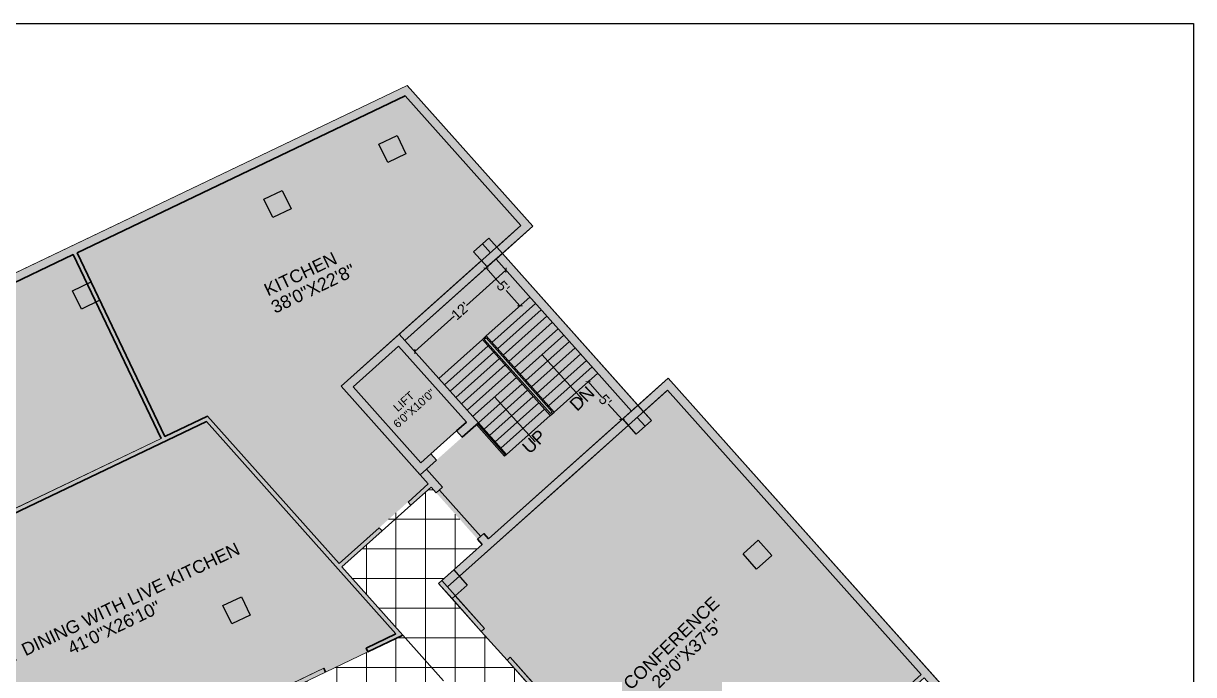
# Model space of a CAD drawing. Header units: inches. Extents: x -13956017 to 293115509, y -946740 to -305538.
# Drawn here: x 1211946 to 1213325, y -916241 to -915474 of the extents above; entities that cross this region are included whole.
import ezdxf

# ---------------------------------------------------------------- set-up
doc = ezdxf.new("R2010")
doc.units = ezdxf.units.IN
doc.header["$LTSCALE"] = 6
doc.header["$PDMODE"] = 2
for name, color, linetype, lineweight in [('column', 240, 'Continuous', 25), ('floor hatch', 135, 'Continuous', 13), ('W', 250, 'Continuous', 5), ('wall', 7, 'Continuous', 30), ('wall high', 7, 'Continuous', 30)]:
    doc.layers.add(name, color=color, linetype=linetype, lineweight=lineweight)
for name, color, linetype in [('DIM', 7, 'Continuous'), ('TW', 5, 'Continuous'), ('WAL', 7, 'Continuous')]:
    doc.layers.add(name, color=color, linetype=linetype)
doc.styles.add('ARI', font='arial.ttf')
doc.linetypes.add('ZIGZAG', pattern='A,0.0001,-0.2,[131,ltypeshp.shx,S=0.2,R=0,X=-0.2,Y=0],-0.4,[131,ltypeshp.shx,S=0.2,R=180,X=0.2,Y=0],-0.2', length=0.8001)
doc.dimstyles.new('Copy(2) of AA', dxfattribs={"dimtxt": 12, "dimasz": 4, "dimexe": 0.18, "dimexo": 0, "dimgap": 0.09, "dimtad": 0, "dimdec": 0, "dimzin": 0, "dimdsep": 46, "dimlunit": 3, "dimtxsty": 'ARI', "dimblk": 'OBLIQUE', "dimcen": 0.09, "dimclrd": 7, "dimclre": 7, "dimclrt": 7, "dimadec": 0, "dimazin": 0, "dimtfac": 1, "dimtdec": 0, "dimtofl": 0, "dimtmove": 0, "dimatfit": 3, "dimfxl": 1, "dimtolj": 1, "dimtzin": 0, "dimlwd": 5, "dimlwe": 5, "dimarcsym": 0})

# ---------------------------------------------------------------- blocks, each defined once
blk = doc.blocks.new('_Oblique')
at = {"layer": 'DIM', "color": 0, "lineweight": -2}
blk.add_line((-0.5, -0.5), (0.5, 0.5), dxfattribs=at)
blk = doc.blocks.new('*D467')
at = {"layer": 'Defpoints', "color": 0, "ltscale": 10, "transparency": 16777216}
for p in [(1212513.9, -915763.9, 3969.1), (1212514.8, -915764.8), (1212406.5, -915859.8, 3969.1)]:
    blk.add_point(p, dxfattribs=at)
at = {"layer": 'W', "color": 7, "linetype": 'Continuous', "lineweight": 5, "ltscale": 10, "transparency": 16777216}
for p, q in [((1212514.8, -915764.8), (1212468.3, -915806.3)), ((1212513.9, -915763.9), (1212514.9, -915765)), ((1212407.3, -915860.7), (1212453.8, -915819.2)), ((1212406.5, -915859.8), (1212407.5, -915860.9))]:
    blk.add_line(p, q, dxfattribs=at)
at = {"layer": 'W', "color": 7, "lineweight": 5, "ltscale": 10, "transparency": 16777216, "xscale": 4, "yscale": 4, "zscale": 4}
for p, rotation in [((1212514.8, -915764.8), 41.74828806274309), ((1212407.3, -915860.7), 221.7482880627431)]:
    blk.add_blockref('_Oblique', p, dxfattribs=dict(at, rotation=rotation))
at = {"layer": 'W', "color": 7, "lineweight": 30, "ltscale": 10, "transparency": 16777216, "insert": (1212461, -915812.8), "char_height": 12, "attachment_point": 5, "rotation": 41.7483, "style": 'ARI'}
blk.add_mtext("\\A1;12'", dxfattribs=at)
blk = doc.blocks.new('*D468')
at = {"layer": 'Defpoints', "color": 0, "ltscale": 10, "transparency": 16777216}
for p in [(1212491.4, -915762.2), (1212497.3, -915756.9, 3969.1), (1212537.2, -915801.7, 3969.1)]:
    blk.add_point(p, dxfattribs=at)
at = {"layer": 'W', "color": 7, "linetype": 'Continuous', "lineweight": 5, "ltscale": 10, "transparency": 16777216}
for p, q in [((1212497.3, -915756.9), (1212491.2, -915762.3)), ((1212491.4, -915762.2), (1212507.6, -915780.4)), ((1212531.3, -915806.9), (1212515.1, -915788.7)), ((1212537.2, -915801.7), (1212531.2, -915807.1))]:
    blk.add_line(p, q, dxfattribs=at)
at = {"layer": 'W', "color": 7, "lineweight": 5, "ltscale": 10, "transparency": 16777216, "xscale": 4, "yscale": 4, "zscale": 4}
for p, rotation in [((1212491.4, -915762.2), 131.7482880627238), ((1212531.3, -915806.9), 311.7482880627239)]:
    blk.add_blockref('_Oblique', p, dxfattribs=dict(at, rotation=rotation))
at = {"layer": 'W', "color": 7, "lineweight": 30, "ltscale": 10, "transparency": 16777216, "insert": (1212511.3, -915784.6), "char_height": 12, "attachment_point": 5, "rotation": 311.7483, "style": 'ARI'}
blk.add_mtext("\\A1;5'", dxfattribs=at)
blk = doc.blocks.new('*D469')
at = {"layer": 'Defpoints', "color": 0, "ltscale": 10, "transparency": 16777216}
for p in [(1212614, -915894, 3969.1), (1212651.6, -915940.8), (1212654, -915938.7, 3969.1)]:
    blk.add_point(p, dxfattribs=at)
at = {"layer": 'W', "color": 7, "linetype": 'Continuous', "lineweight": 5, "ltscale": 10, "transparency": 16777216}
for p, q in [((1212614, -915894), (1212611.5, -915896.2)), ((1212611.7, -915896.1), (1212627.9, -915914.3)), ((1212651.6, -915940.8), (1212635.4, -915922.6)), ((1212654, -915938.7), (1212651.5, -915941))]:
    blk.add_line(p, q, dxfattribs=at)
at = {"layer": 'W', "color": 7, "lineweight": 5, "ltscale": 10, "transparency": 16777216, "xscale": 4, "yscale": 4, "zscale": 4}
for p, rotation in [((1212611.7, -915896.1), 131.7482880625018), ((1212651.6, -915940.8), 311.7482880625018)]:
    blk.add_blockref('_Oblique', p, dxfattribs=dict(at, rotation=rotation))
at = {"layer": 'W', "color": 7, "lineweight": 30, "ltscale": 10, "transparency": 16777216, "insert": (1212631.6, -915918.5), "char_height": 12, "attachment_point": 5, "rotation": 311.7483, "style": 'ARI'}
blk.add_mtext("\\A1;5'", dxfattribs=at)

msp = doc.modelspace()

# ---------------------------------------------------------------- hatches: boundary and pattern name
at = {"layer": 'column', "ltscale": 10}
h = msp.add_hatch(color=256, dxfattribs=at)
h.dxf.hatch_style = 1
h.paths.add_polyline_path([(1212364.9, -915616.5), (1212386.6, -915606.2), (1212396.9, -915627.8), (1212375.3, -915638.2)])
h = msp.add_hatch(color=256, dxfattribs=at)
h.dxf.hatch_style = 1
h.paths.add_polyline_path([(1212229.5, -915681.2), (1212251.1, -915670.9), (1212261.5, -915692.6), (1212239.8, -915702.9)])
h = msp.add_hatch(color=256, dxfattribs=at)
h.dxf.hatch_style = 1
h.paths.add_polyline_path([(1212476.6, -915743.2), (1212494.5, -915727.2), (1212510.5, -915745.1), (1212492.6, -915761.1)])
h = msp.add_hatch(color=256, dxfattribs=at)
h.dxf.hatch_style = 1
h.paths.add_polyline_path([(1212003.9, -915789), (1212025.6, -915778.7), (1212035.9, -915800.3), (1212014.3, -915810.7)])
h = msp.add_hatch(color=256, dxfattribs=at)
h.dxf.hatch_style = 1
h.paths.add_polyline_path([(1212426, -915981.3), (1212414.4, -915991.7), (1212334.5, -915902.2), (1212388.2, -915854.3), (1212468.1, -915943.8), (1212456.4, -915954.2), (1212463, -915961.7), (1212482.2, -915944.6), (1212389, -915840.2), (1212320.3, -915901.4), (1212413.6, -916005.9), (1212421, -915999.2), (1212432.7, -915988.8)])
h = msp.add_hatch(color=256, dxfattribs=at)
h.dxf.hatch_style = 1
h.paths.add_polyline_path([(1212652.4, -915940.1), (1212670.3, -915924.1), (1212686.3, -915942), (1212668.4, -915958)])
h = msp.add_hatch(color=256, dxfattribs=at)
h.dxf.hatch_style = 1
h.paths.add_polyline_path([(1212794.3, -916099), (1212812.2, -916083), (1212828.1, -916101), (1212810.2, -916116.9)])
h = msp.add_hatch(color=256, dxfattribs=at)
h.dxf.hatch_style = 1
h.paths.add_polyline_path([(1212435.3, -916133.9), (1212453.2, -916117.9), (1212469.2, -916135.8), (1212451.3, -916151.8)])
h = msp.add_hatch(color=256, dxfattribs=at)
h.dxf.hatch_style = 1
h.paths.add_polyline_path([(1212181.1, -916159.9), (1212202.8, -916149.5), (1212213.1, -916171.2), (1212191.4, -916181.5)])
at = {"layer": 'floor hatch', "ltscale": 5}
h = msp.add_hatch(dxfattribs=at)
h.set_pattern_fill('NET', color=9, scale=11, angle=90)
h.set_pattern_definition([(90, (225125.152, -30674.727), (-34.925, 2e-15), []), (180, (225125.152, -30674.727), (-4e-15, -34.925), [])])
h.paths.add_polyline_path([(1212321.3, -916114.3), (1212368.7, -916072), (1212365.3, -916068.3), (1212399.3, -916038), (1212402.6, -916041.7), (1212426.5, -916020.4), (1212486.8, -916087.9), (1212435.3, -916133.9), (1212892.1, -916645.7), (1212832.1, -916749.5), (1212728.9, -916688.3), (1212160.5, -917647.6), (1212030, -917601.8), (1211729.4, -916723.2), (1211615.9, -916762.1), (1211558.3, -916593.8), (1212393.2, -916194.8)])
at = {"layer": 'W', "ltscale": 10}
h = msp.add_hatch(color=256, dxfattribs=at)
h.dxf.hatch_style = 1
h.paths.add_polyline_path([(1211340.5, -916856.3), (1211606.4, -916765.3), (1211599.2, -916744.4), (1211608.7, -916741.2), (1211615.9, -916762.1), (1211706.7, -916731), (1211709.9, -916740.4), (1211343.8, -916865.7)])
h.paths.add_polyline_path([(1211229.6, -916606.1), (1211239, -916602.9), (1211327.3, -916860.8), (1211317.8, -916864)])
h.paths.add_polyline_path([(1211249, -916588.9), (1211359.7, -916551), (1211363, -916560.5), (1211252.3, -916598.4)], flags=17)
h.paths.add_polyline_path([(1212503.9, -915737.6), (1212510.5, -915745.1), (1212546.3, -915713.1), (1212398.4, -915547.3), (1211038.8, -916196.9), (1211184.2, -916621.7), (1211229.6, -916606.1), (1211226.3, -916596.7), (1211190.4, -916609), (1211051.2, -916202.1), (1211423.6, -916024.2), (1211471.7, -916124.8), (1211476.2, -916122.7), (1211428.1, -916022), (1212004.7, -915746.5), (1212021.1, -915780.8), (1212025.6, -915778.7), (1212009.2, -915744.4), (1212395.9, -915559.6), (1212532.2, -915712.3), (1212503.9, -915737.6)])
h.paths.add_polyline_path([(1211651.4, -916549.3), (1211820.5, -916468.5), (1211818.4, -916464), (1211672.5, -916533.6), (1211506.3, -916185.7), (1211501.8, -916187.9), (1211668, -916535.8), (1211649.2, -916544.8)], flags=17)
h.paths.add_polyline_path([(1211556.6, -916589), (1211581.7, -916577), (1211583.8, -916581.5), (1211558.3, -916593.8)], flags=17)
h.paths.add_polyline_path([(1212031.4, -915802.5), (1212035.9, -915800.3), (1212112.6, -915960.9), (1212163, -915936.9), (1212318, -916110.5), (1212365.3, -916068.3), (1212368.7, -916072), (1212321.3, -916114.3), (1212393.2, -916194.8), (1212352, -916214.5), (1212349.9, -916210), (1212385.1, -916193.2), (1212161.8, -915943), (1211759.3, -916135.3), (1211898.1, -916425.8), (1211934, -916408.7), (1211936.2, -916413.2), (1211869.9, -916444.9), (1211867.8, -916440.3), (1211892.3, -916428.6), (1211893.6, -916428), (1211754.8, -916137.5), (1211534.6, -916242.7), (1211533.7, -916243.1), (1211531.6, -916238.6), (1212108.1, -915963.1)], flags=17)
h.paths.add_polyline_path([(1211985.7, -916384), (1212299.9, -916233.9), (1212302.1, -916238.4), (1211987.9, -916388.5)], flags=16)
h = msp.add_hatch(color=256, dxfattribs=at)
h.dxf.hatch_style = 1
h.paths.add_polyline_path([(1212389, -915840.2), (1212486, -915753.6), (1212492.6, -915761.1), (1212395.6, -915847.6)])
h = msp.add_hatch(color=256, dxfattribs=at)
h.dxf.hatch_style = 1
h.paths.add_polyline_path([(1212503.1, -915751.7), (1212510.5, -915745.1), (1212669, -915922.7), (1212670.3, -915924.1), (1212662.9, -915930.8)])
h = msp.add_hatch(color=256, dxfattribs=at)
h.dxf.hatch_style = 1
h.paths.add_polyline_path([(1211780, -916886.6), (1211784.7, -916885), (1211737.2, -916745.9), (1211732.4, -916747.5)])
h.paths.add_polyline_path([(1211805.9, -916962.2), (1211810.6, -916960.6), (1211792.5, -916907.7), (1211787.8, -916909.3)])
h.paths.add_polyline_path([(1211839.9, -917061.7), (1211844.6, -917060), (1211829.3, -917015.2), (1211824.5, -917016.8)])
h.paths.add_polyline_path([(1211865.5, -917136.5), (1211870.2, -917134.8), (1211852.4, -917082.7), (1211847.7, -917084.4)])
h.paths.add_polyline_path([(1211899.8, -917236.7), (1211904.5, -917235.1), (1211888.9, -917189.4), (1211884.2, -917191.1)])
h.paths.add_polyline_path([(1211926.4, -917314.4), (1211931.1, -917312.8), (1211912.3, -917257.8), (1211907.6, -917259.4)])
h.paths.add_polyline_path([(1211945, -917369), (1211949.8, -917367.4), (1211966.7, -917416.7), (1211961.9, -917418.4)])
h.paths.add_polyline_path([(1211969.7, -917441.1), (1211974.4, -917439.5), (1212030, -917601.8), (1212059.1, -917612), (1212057.5, -917616.8), (1212032.1, -917607.9), (1211918.5, -917646.7), (1211916.9, -917642), (1212025.7, -917604.8)])
h.paths.add_polyline_path([(1211641.6, -917736.2), (1211894.2, -917649.7), (1211895.8, -917654.5), (1211643.2, -917740.9)])
h.paths.add_polyline_path([(1212131.5, -917642.7), (1212133.2, -917638), (1212160.5, -917647.6), (1212248.7, -917498.7), (1212253, -917501.3), (1212164.8, -917650.1), (1212263.7, -917708.7), (1212261.2, -917713.1), (1212158.4, -917652.1)])
h.paths.add_polyline_path([(1212284.4, -917721), (1212514.1, -917857.1), (1212511.5, -917861.4), (1212281.8, -917725.3)])
h.paths.add_polyline_path([(1212260.9, -917478.1), (1212287.9, -917432.5), (1212292.2, -917435.1), (1212265.2, -917480.6)])
h.paths.add_polyline_path([(1212322.9, -917373.5), (1212327.2, -917376), (1212350.9, -917336.1), (1212346.5, -917333.6)])
h.paths.add_polyline_path([(1213103.1, -916910), (1213144.4, -916934.5), (1212573.5, -917898.1), (1212532.2, -917873.6), (1212534.7, -917869.3), (1212567.4, -917888.7), (1213130.7, -916938), (1213098, -916918.6)])
h.paths.add_polyline_path([(1212358.8, -917312.9), (1212363.1, -917315.5), (1212445.2, -917176.9), (1212440.9, -917174.4)])
h.paths.add_polyline_path([(1212453.1, -917153.8), (1212535.2, -917015.2), (1212539.5, -917017.8), (1212457.4, -917156.3)])
h.paths.add_polyline_path([(1212547.4, -916994.6), (1212576.9, -916944.9), (1212579, -916946.1), (1212581.2, -916947.4), (1212551.7, -916997.1)], flags=17)
h.paths.add_polyline_path([(1212611.9, -916885.8), (1212629.5, -916856.1), (1212633.8, -916858.6), (1212616.2, -916888.3)])
h.paths.add_polyline_path([(1212646, -916838), (1212720.9, -916711.5), (1212716.6, -916709), (1212641.7, -916835.4)])
h.paths.add_polyline_path([(1212744.4, -916709.1), (1212749.5, -916700.5), (1212832.1, -916749.5), (1212842.2, -916732.4), (1212846.5, -916734.9), (1212836.4, -916752), (1213082.4, -916897.8), (1213077.4, -916906.4)])
h.paths.add_polyline_path([(1213094.5, -916904.9), (1213167.9, -916781.1), (1213176.5, -916786.2), (1213103.1, -916910)])
h.paths.add_polyline_path([(1212910, -916629.7), (1213109.2, -916451.9), (1213112.5, -916455.7), (1212913.3, -916633.4)], flags=17)
h.paths.add_polyline_path([(1212824.4, -916569.8), (1212828.1, -916566.5), (1212883.2, -916628.2), (1212879.4, -916631.5)], flags=17)
h.paths.add_polyline_path([(1212883.9, -916662), (1212893, -916646.7), (1212895.4, -916649.4), (1212899.2, -916646.1), (1212888.2, -916664.6)])
h.paths.add_polyline_path([(1212744.3, -916480.1), (1212748, -916476.7), (1212797.8, -916532.6), (1212794.1, -916535.9)], flags=17)
h.paths.add_polyline_path([(1212762.2, -916464.1), (1212961.4, -916286.3), (1212958.1, -916282.6), (1212758.9, -916460.3)], flags=17)
h.paths.add_polyline_path([(1212728.3, -916462.2), (1212732, -916458.8), (1212702.3, -916425.5), (1212698.5, -916428.8)], flags=17)
h.paths.add_polyline_path([(1212593.1, -916310.7), (1212596.9, -916307.4), (1212672, -916391.6), (1212668.3, -916394.9)])
h.paths.add_polyline_path([(1212577.1, -916292.8), (1212580.9, -916289.5), (1212519.7, -916220.9), (1212516, -916224.3)])
h.paths.add_polyline_path([(1212485.7, -916190.4), (1212489.5, -916187), (1212455, -916148.5), (1212451.3, -916151.8)])
h.paths.add_polyline_path([(1212453.2, -916117.9), (1212486.8, -916087.9), (1212481.4, -916081.9), (1212488.8, -916075.2), (1212494.3, -916081.3), (1212652.4, -915940.1), (1212659.1, -915947.6), (1212459.9, -916125.4)])
h.paths.add_polyline_path([(1212677, -915931.6), (1212704.1, -915907.4), (1212705.3, -915906.3), (1213004.3, -916241.3), (1212976, -916266.6), (1212979.3, -916270.3), (1213007.6, -916245), (1213155.5, -916410.6), (1213127.1, -916435.9), (1213130.4, -916439.7), (1213158.8, -916414.4), (1213294.8, -916566.8), (1213256.6, -916631.4), (1213265.2, -916636.5), (1213307.2, -916565.6), (1212706.1, -915892.2), (1212670.3, -915924.1)])
h.paths.add_polyline_path([(1213077.6, -916536.9), (1213082.7, -916528.3), (1213144.7, -916565.1), (1213139.6, -916573.7)], flags=17)
h = msp.add_hatch(color=256, dxfattribs=at)
h.dxf.hatch_style = 1
h.paths.add_polyline_path([(1212399.3, -916038), (1212423.2, -916016.6), (1212413.6, -916005.9), (1212421, -915999.2), (1212440, -916020.5), (1212432.6, -916027.2), (1212426.5, -916020.4), (1212402.6, -916041.7)])
at = {"layer": 'WAL', "lineweight": 9, "ltscale": 100, "true_color": 0xca9349}
h = msp.add_hatch(color=33, dxfattribs=at)
h.dxf.hatch_style = 1
h.paths.add_polyline_path([(1212009.2, -915744.4), (1212395.9, -915559.6), (1212532.2, -915712.3), (1212320.3, -915901.4), (1212423.2, -916016.6), (1212318, -916110.5), (1212163, -915936.9), (1212112.6, -915960.9)])
at = {"layer": 'WAL', "lineweight": 9, "ltscale": 100, "true_color": 0x6bab9b}
h = msp.add_hatch(color=113, dxfattribs=at)
h.dxf.hatch_style = 1
h.paths.add_polyline_path([(1211471.7, -916124.8), (1211501.8, -916187.9), (1211506.3, -916185.7), (1211531.6, -916238.6), (1212108.1, -915963.1), (1212004.7, -915746.5), (1211428.1, -916022), (1211476.2, -916122.7)])
at = {"layer": 'WAL', "lineweight": 9, "ltscale": 100, "true_color": 0xffae59}
h = msp.add_hatch(color=21, dxfattribs=at)
h.dxf.hatch_style = 1
h.paths.add_polyline_path([(1212421, -915999.2), (1212482.2, -915944.6), (1212395.6, -915847.6), (1212503.1, -915751.7), (1212662.9, -915930.8), (1212494.3, -916081.3), (1212488.8, -916075.2), (1212481.4, -916081.9), (1212432.6, -916027.2), (1212440, -916020.5)])
h = msp.add_hatch(color=21, dxfattribs=at)
h.dxf.hatch_style = 1
h.paths.add_polyline_path([(1212334.5, -915902.2), (1212388.2, -915854.3), (1212468.1, -915943.8), (1212414.4, -915991.7)])
at = {"layer": 'WAL', "lineweight": 9, "ltscale": 100, "true_color": 0x95b3d0}
h = msp.add_hatch(color=253, dxfattribs=at)
h.dxf.hatch_style = 1
h.paths.add_polyline_path([(1212455, -916148.5), (1212469.2, -916135.8), (1212459.9, -916125.4), (1212659.1, -915947.6), (1212668.4, -915958), (1212686.3, -915942), (1212677, -915931.6), (1212705.3, -915906.3), (1213004.3, -916241.3), (1212758.9, -916460.3), (1212746.2, -916446.2), (1212732, -916458.8), (1212702.3, -916425.5), (1212698.5, -916428.8), (1212668.3, -916394.9), (1212672, -916391.6), (1212596.9, -916307.4), (1212611, -916294.7), (1212595.1, -916276.8), (1212580.9, -916289.5), (1212519.7, -916220.9), (1212516, -916224.3), (1212485.7, -916190.4), (1212489.5, -916187)])
at = {"layer": 'WAL', "lineweight": 9, "ltscale": 100, "true_color": 0x8bcad4}
h = msp.add_hatch(color=133, dxfattribs=at)
h.dxf.hatch_style = 1
h.paths.add_polyline_path([(1211759.3, -916135.3), (1212161.8, -915943), (1212385.1, -916193.2), (1212349.9, -916210), (1212352, -916214.5), (1212302.1, -916238.4), (1212299.9, -916233.9), (1211985.7, -916384), (1211987.9, -916388.5), (1211936.2, -916413.2), (1211934, -916408.7), (1211898.1, -916425.8)])

# ---------------------------------------------------------------- linework, layer by layer
at = {"layer": 'column', "ltscale": 10}
msp.add_lwpolyline([(1212364.9, -915616.5), (1212386.6, -915606.2), (1212396.9, -915627.8), (1212375.3, -915638.2), (1212364.9, -915616.5)], dxfattribs=at)
at = {"layer": 'column', "ltscale": 10, "elevation": 3969.1}
for points in [[(1212229.5, -915681.2), (1212251.1, -915670.9), (1212261.5, -915692.6), (1212239.8, -915702.9), (1212229.5, -915681.2)], [(1212476.6, -915743.2), (1212494.5, -915727.2), (1212510.5, -915745.1), (1212492.6, -915761.1), (1212476.6, -915743.2)], [(1212003.9, -915789), (1212025.6, -915778.7), (1212035.9, -915800.3), (1212014.3, -915810.7), (1212003.9, -915789)], [(1212426, -915981.3), (1212414.4, -915991.7), (1212334.5, -915902.2), (1212388.2, -915854.3), (1212468.1, -915943.8), (1212456.4, -915954.2), (1212463, -915961.7), (1212482.2, -915944.6), (1212389, -915840.2), (1212320.3, -915901.4), (1212413.6, -916005.9), (1212421, -915999.2), (1212421, -915999.2), (1212432.7, -915988.8), (1212426, -915981.3)], [(1212652.4, -915940.1), (1212670.3, -915924.1), (1212686.3, -915942), (1212668.4, -915958), (1212652.4, -915940.1)], [(1212794.3, -916099), (1212812.2, -916083), (1212828.1, -916101), (1212810.2, -916116.9), (1212794.3, -916099)], [(1212435.3, -916133.9), (1212453.2, -916117.9), (1212469.2, -916135.8), (1212451.3, -916151.8), (1212435.3, -916133.9)], [(1212181.1, -916159.9), (1212202.8, -916149.5), (1212213.1, -916171.2), (1212191.4, -916181.5), (1212181.1, -916159.9)]]:
    msp.add_lwpolyline(points, dxfattribs=at)
at = {"layer": 'TW', "ltscale": 10}
for p, q in [((1212480, -915946.6, 3969.1), (1212513.2, -915983.9, 3969.1)), ((1212481.1, -915945.6, 3969.1), (1212514.4, -915982.9, 3969.1)), ((1212482.2, -915944.6, 3969.1), (1212515.5, -915981.9, 3969.1)), ((1212515.5, -915981.9, 3969.1), (1212513.2, -915983.9, 3969.1))]:
    msp.add_line(p, q, dxfattribs=at)
at = {"layer": 'TW', "ltscale": 10, "elevation": 3969.1}
msp.add_lwpolyline([(1212571.4, -915932), (1212491.5, -915842.4), (1212487.1, -915846.4), (1212567, -915936), (1212571.4, -915932)], dxfattribs=at)
msp.add_lwpolyline([(1212569.3, -915931.9), (1212491.4, -915844.6), (1212489.2, -915846.6), (1212567.1, -915933.8)], close=True, dxfattribs=at)
at = {"layer": 'W', "ltscale": 10}
for p, q in [((1211038.8, -916196.9, 3969.1), (1212398.4, -915547.3, 3969.1)), ((1212395.6, -915847.6, 3969.1), (1212546.3, -915713.1, 3969.1)), ((1212491.5, -915842.4, 3969.1), (1212543, -915796.5, 3969.1)), ((1212498.2, -915849.9, 3969.1), (1212549.7, -915804, 3969.1)), ((1212504.9, -915857.4, 3969.1), (1212556.3, -915811.4, 3969.1)), ((1212511.5, -915864.8, 3969.1), (1212563, -915818.9, 3969.1)), ((1212518.2, -915872.3, 3969.1), (1212569.7, -915826.3, 3969.1)), ((1212524.8, -915879.7, 3969.1), (1212576.3, -915833.8, 3969.1)), ((1212435.6, -915892.4, 3969.1), (1212487.1, -915846.4, 3969.1)), ((1212531.5, -915887.2, 3969.1), (1212583, -915841.3, 3969.1)), ((1212538.2, -915894.7, 3969.1), (1212589.6, -915848.7, 3969.1)), ((1212442.2, -915899.8, 3969.1), (1212493.7, -915853.9, 3969.1)), ((1212448.9, -915907.3, 3969.1), (1212500.4, -915861.4, 3969.1)), ((1212544.8, -915902.1, 3969.1), (1212596.3, -915856.2, 3969.1)), ((1212551.5, -915909.6, 3969.1), (1212602.9, -915863.6, 3969.1)), ((1212455.6, -915914.8, 3969.1), (1212507, -915868.8, 3969.1)), ((1212462.2, -915922.2, 3969.1), (1212513.7, -915876.3, 3969.1)), ((1212558.1, -915917.1, 3969.1), (1212609.6, -915871.1, 3969.1)), ((1212564.8, -915924.5, 3969.1), (1212616.3, -915878.6, 3969.1)), ((1212468.9, -915929.7, 3969.1), (1212520.4, -915883.7, 3969.1)), ((1212475.5, -915937.1, 3969.1), (1212527, -915891.2, 3969.1)), ((1212494.3, -916081.3, 3969.1), (1212706.1, -915892.2, 3969.1)), ((1212571.4, -915932, 3969.1), (1212622.9, -915886, 3969.1)), ((1212482.2, -915944.6, 3969.1), (1212533.7, -915898.7, 3969.1)), ((1212488.9, -915952.1, 3969.1), (1212540.3, -915906.1, 3969.1)), ((1212495.5, -915959.5, 3969.1), (1212547, -915913.6, 3969.1)), ((1212502.2, -915967, 3969.1), (1212553.7, -915921, 3969.1)), ((1212508.8, -915974.5, 3969.1), (1212560.3, -915928.5, 3969.1)), ((1212515.5, -915981.9, 3969.1), (1212567, -915936, 3969.1)), ((1212456.4, -915954.2, 3969.1), (1212426, -915981.3, 3969.1)), ((1211531.6, -916238.6, 3969.1), (1212108.1, -915963.1, 3969.1)), ((1212445.7, -916138, 3969.1), (1212594.2, -916005.5, 3969.1)), ((1212368.7, -916072, 3969.1), (1212402.6, -916041.7, 3969.1)), ((1212435.3, -916133.9, 3969.1), (1212485.7, -916190.4, 3969.1)), ((1212439.1, -916130.6, 3969.1), (1212489.5, -916187, 3969.1)), ((1212393.2, -916194.8, 3969.1), (1212441.2, -916248.6, 3969.1)), ((1212485.7, -916190.4, 3969.1), (1212489.5, -916187, 3969.1)), ((1212485.7, -916190.4, 3969.1), (1212516, -916224.3, 3969.1)), ((1212302.1, -916238.4, 3969.1), (1212352, -916214.5, 3969.1)), ((1212516, -916224.3, 3969.1), (1212519.7, -916220.9, 3969.1)), ((1212519.7, -916220.9, 3969.1), (1212672, -916391.6, 3969.1)), ((1211985.7, -916384, 3969.1), (1212299.9, -916233.9, 3969.1)), ((1212516, -916224.3, 3969.1), (1212668.3, -916394.9, 3969.1)), ((1211987.9, -916388.5, 3969.1), (1212302.1, -916238.4, 3969.1))]:
    msp.add_line(p, q, dxfattribs=at)
at = {"layer": 'W', "lineweight": 30, "ltscale": 10}
for p, q in [((1212398.4, -915547.3, 3969.1), (1212546.3, -915713.1, 3969.1)), ((1212009.2, -915744.4, 3969.1), (1212395.9, -915559.6, 3969.1)), ((1212395.9, -915559.6, 3969.1), (1212532.2, -915712.3, 3969.1)), ((1212320.3, -915901.4, 3969.1), (1212532.2, -915712.3, 3969.1)), ((1212487.1, -915733.8, 3969.1), (1212496.4, -915744.3, 3969.1)), ((1212494.5, -915727.2, 3969.1), (1212686.3, -915942, 3969.1)), ((1211428.1, -916022, 3969.1), (1212004.7, -915746.5, 3969.1)), ((1212004.7, -915746.5, 3969.1), (1212108.1, -915963.1, 3969.1)), ((1212009.2, -915744.4, 3969.1), (1212112.6, -915960.9, 3969.1)), ((1212503.1, -915751.7, 3969.1), (1212662.9, -915930.8, 3969.1)), ((1212395.6, -915847.6, 3969.1), (1212482.2, -915944.6, 3969.1)), ((1212334.5, -915902.2, 3969.1), (1212388.2, -915854.3, 3969.1)), ((1212388.2, -915854.3, 3969.1), (1212468.1, -915943.8, 3969.1)), ((1212706.1, -915892.2, 3969.1), (1213307.2, -916565.6, 3969.1)), ((1212320.3, -915901.4, 3969.1), (1212423.2, -916016.6, 3969.1)), ((1212334.5, -915902.2, 3969.1), (1212414.4, -915991.7, 3969.1)), ((1212594.2, -916005.5, 3969.1), (1212705.3, -915906.3, 3969.1)), ((1212705.3, -915906.3, 3969.1), (1213004.3, -916241.3, 3969.1)), ((1211759.3, -916135.3, 3969.1), (1212161.8, -915943, 3969.1)), ((1212112.6, -915960.9, 3969.1), (1212163, -915936.9, 3969.1)), ((1212161.8, -915943, 3969.1), (1212385.1, -916193.2, 3969.1)), ((1212163, -915936.9, 3969.1), (1212318, -916110.5, 3969.1)), ((1212456.4, -915954.2, 3969.1), (1212468.1, -915943.8, 3969.1)), ((1212463, -915961.7, 3969.1), (1212482.2, -915944.6, 3969.1)), ((1212669.5, -915938.3, 3969.1), (1212678.9, -915948.7, 3969.1)), ((1212456.4, -915954.2, 3969.1), (1212463, -915961.7, 3969.1)), ((1212414.4, -915991.7, 3969.1), (1212426, -915981.3, 3969.1)), ((1212421, -915999.2, 3969.1), (1212432.7, -915988.8, 3969.1)), ((1212426, -915981.3, 3969.1), (1212432.7, -915988.8, 3969.1)), ((1212421, -915999.2, 3969.1), (1212440, -916020.5, 3969.1)), ((1212399.3, -916038, 3969.1), (1212423.2, -916016.6, 3969.1)), ((1212402.6, -916041.7, 3969.1), (1212426.5, -916020.4, 3969.1)), ((1212426.5, -916020.4, 3969.1), (1212432.6, -916027.2, 3969.1)), ((1212432.6, -916027.2, 3969.1), (1212440, -916020.5, 3969.1)), ((1212402.6, -916041.7, 3969.1), (1212399.3, -916038, 3969.1)), ((1212318, -916110.5, 3969.1), (1212365.3, -916068.3, 3969.1)), ((1212368.7, -916072, 3969.1), (1212365.3, -916068.3, 3969.1)), ((1212321.3, -916114.3, 3969.1), (1212368.7, -916072, 3969.1)), ((1212481.4, -916081.9, 3969.1), (1212488.8, -916075.2, 3969.1)), ((1212481.4, -916081.9, 3969.1), (1212486.8, -916087.9, 3969.1)), ((1212488.8, -916075.2, 3969.1), (1212494.3, -916081.3, 3969.1)), ((1212435.3, -916133.9, 3969.1), (1212486.8, -916087.9, 3969.1)), ((1212321.3, -916114.3, 3969.1), (1212393.2, -916194.8, 3969.1)), ((1212349.9, -916210, 3969.1), (1212385.1, -916193.2, 3969.1)), ((1212352, -916214.5, 3969.1), (1212393.2, -916194.8, 3969.1)), ((1212349.9, -916210, 3969.1), (1212352, -916214.5, 3969.1)), ((1212299.9, -916233.9, 3969.1), (1212302.1, -916238.4, 3969.1))]:
    msp.add_line(p, q, dxfattribs=at)
at = {"layer": 'W', "linetype": 'ZIGZAG', "ltscale": 2}
msp.add_line((1212485.1, -916078.5, 3969.1), (1212436.3, -916023.9, 3969.1), dxfattribs=at)
at = {"layer": 'W', "ltscale": 10, "elevation": 3969.1}
for points in [[(1212503.9, -915737.6), (1212510.5, -915745.1), (1212546.3, -915713.1), (1212398.4, -915547.3), (1211038.8, -916196.9), (1211184.2, -916621.7), (1211229.6, -916606.1), (1211226.3, -916596.7), (1211190.4, -916609), (1211051.2, -916202.1), (1211423.6, -916024.2), (1211471.7, -916124.8), (1211476.2, -916122.7), (1211428.1, -916022), (1212004.7, -915746.5), (1212021.1, -915780.8), (1212025.6, -915778.7), (1212009.2, -915744.4), (1212395.9, -915559.6), (1212532.2, -915712.3), (1212503.9, -915737.6)], [(1212389, -915840.2), (1212486, -915753.6), (1212492.6, -915761.1), (1212395.6, -915847.6)], [(1212503.1, -915751.7), (1212510.5, -915745.1), (1212669, -915922.7), (1212670.3, -915924.1), (1212662.9, -915930.8)], [(1212677, -915931.6), (1212704.1, -915907.4), (1212705.3, -915906.3), (1213004.3, -916241.3), (1212976, -916266.6), (1212979.3, -916270.3), (1213007.6, -916245), (1213155.5, -916410.6), (1213127.1, -916435.9), (1213130.4, -916439.7), (1213158.8, -916414.4), (1213294.8, -916566.8), (1213256.6, -916631.4), (1213265.2, -916636.5), (1213307.2, -916565.6), (1212706.1, -915892.2), (1212670.3, -915924.1)], [(1212453.2, -916117.9), (1212486.8, -916087.9), (1212481.4, -916081.9), (1212488.8, -916075.2), (1212494.3, -916081.3), (1212652.4, -915940.1), (1212659.1, -915947.6), (1212459.9, -916125.4)], [(1212485.7, -916190.4), (1212489.5, -916187), (1212455, -916148.5), (1212451.3, -916151.8)], [(1212577.1, -916292.8), (1212580.9, -916289.5), (1212519.7, -916220.9), (1212516, -916224.3)], [(1211985.7, -916384), (1212299.9, -916233.9), (1212302.1, -916238.4), (1211987.9, -916388.5)]]:
    msp.add_lwpolyline(points, close=True, dxfattribs=at)
msp.add_lwpolyline([(1211531.6, -916238.6), (1212108.1, -915963.1), (1212031.4, -915802.5), (1212035.9, -915800.3), (1212112.6, -915960.9), (1212163, -915936.9), (1212318, -916110.5), (1212365.3, -916068.3), (1212368.7, -916072), (1212321.3, -916114.3), (1212393.2, -916194.8), (1212352, -916214.5), (1212349.9, -916210), (1212385.1, -916193.2), (1212161.8, -915943), (1211759.3, -916135.3)], dxfattribs=at)
at = {"layer": 'W', "color": 1, "ltscale": 10, "elevation": 3969.1}
msp.add_lwpolyline([(1212399.3, -916038), (1212423.2, -916016.6), (1212413.6, -916005.9), (1212421, -915999.2), (1212440, -916020.5), (1212432.6, -916027.2), (1212426.5, -916020.4), (1212402.6, -916041.7)], close=True, dxfattribs=at)
at = {"layer": 'wall high', "lineweight": 25}
msp.add_lwpolyline([(1211019.5, -915474.2), (1213325.4, -915474.2), (1213325.4, -918029.5), (1211019.5, -918029.5)], close=True, dxfattribs=at)

# ---------------------------------------------------------------- texts
at = {"layer": 'wall', "lineweight": 25, "style": 'ARI'}
for s, height, rotation, p in [('KITCHEN', 15, 25.5562, (1212234.2, -915795.9, -3969.1)), ('38\'0"X22\'8"', 15, 25.5562, (1212242.5, -915816.3, -3969.1)), ('6\'0"X10\'0"', 9.6, 41.8158, (1212387.1, -915951.6, -5080.5)), ('DN', 15, 43.8358, (1212598.6, -915931.9)), ('LIFT', 9.6, 41.8158, (1212387.2, -915932.3, -5080.5)), ('UP', 15, 43.8358, (1212542.6, -915982.3)), ('BUFFET DINING WITH LIVE KITCHEN', 15, 25.4956, (1211869.5, -916257.4)), ('41\'0"X26\'10"', 15, 25.5562, (1212002.6, -916218.1, -3969.1)), ('CONFERENCE', 15, 43.8358, (1212661.9, -916260.4, -3969.1)), ('29\'0"X37\'5"', 15, 43.8358, (1212695.1, -916258.4, -3969.1))]:
    msp.add_text(s, height=height, rotation=rotation, dxfattribs=at).set_placement(p)

# ---------------------------------------------------------------- dimensions: what is measured, and where the dimension line sits
at = {"layer": 'W', "lineweight": 30, "ltscale": 10}
for p1, p2, distance, picture, middle in [((1212406.5, -915859.8, 3969.1), (1212513.9, -915763.9, 3969.1), -1.2, '*D467', (1212461, -915812.8)), ((1212537.2, -915801.7, 3969.1), (1212497.3, -915756.9, 3969.1), 7.9, '*D468', (1212511.3, -915784.6)), ((1212614, -915894, 3969.1), (1212654, -915938.7, 3969.1), -3.2, '*D469', (1212631.6, -915918.5))]:
    dim = msp.add_aligned_dim(p1=p1, p2=p2, distance=distance, dimstyle='Copy(2) of AA', dxfattribs=at)
    dim.commit()
    dim.dimension.update_dxf_attribs({"geometry": picture, "text_midpoint": middle})

# ---------------------------------------------------------------- leaders
for points in [[(1212557.2, -915864.2, 3969.1), (1212605.1, -915917.3, 3969.1)], [(1212501.3, -915914.2, 3969.1), (1212549.1, -915967.2, 3969.1)]]:
    msp.add_leader(points, dimstyle='Copy(2) of AA', override={"dimgap": 0.09, "dimtad": 0}, dxfattribs=at)

doc.saveas('drawing.dxf')
